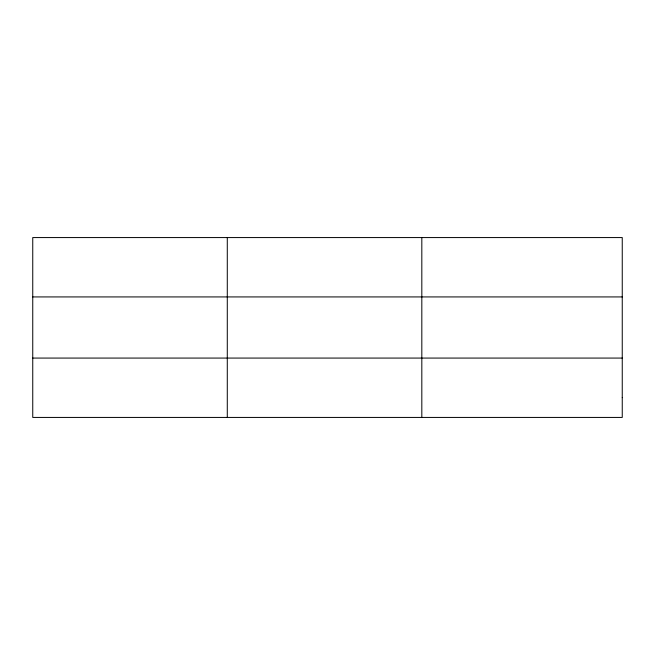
<?xml version="1.0" encoding="UTF-8"?>
<svg xmlns="http://www.w3.org/2000/svg" width="655" height="655" viewBox="0 0 655 655"><rect width="100%" height="100%" fill="white"/><g stroke="black" fill="none" stroke-linecap="round" stroke-linejoin="round"><path stroke-width="0.98" d="M227.285 417.431L227.285 237.569M421.82 417.431L421.82 237.569M32.75 296.928L622.25 296.928M32.75 358.072L622.25 358.072M622.25 397.642L622.25 417.431L32.75 417.431L32.75 237.569L622.25 237.569L622.25 397.642"/></g></svg>
